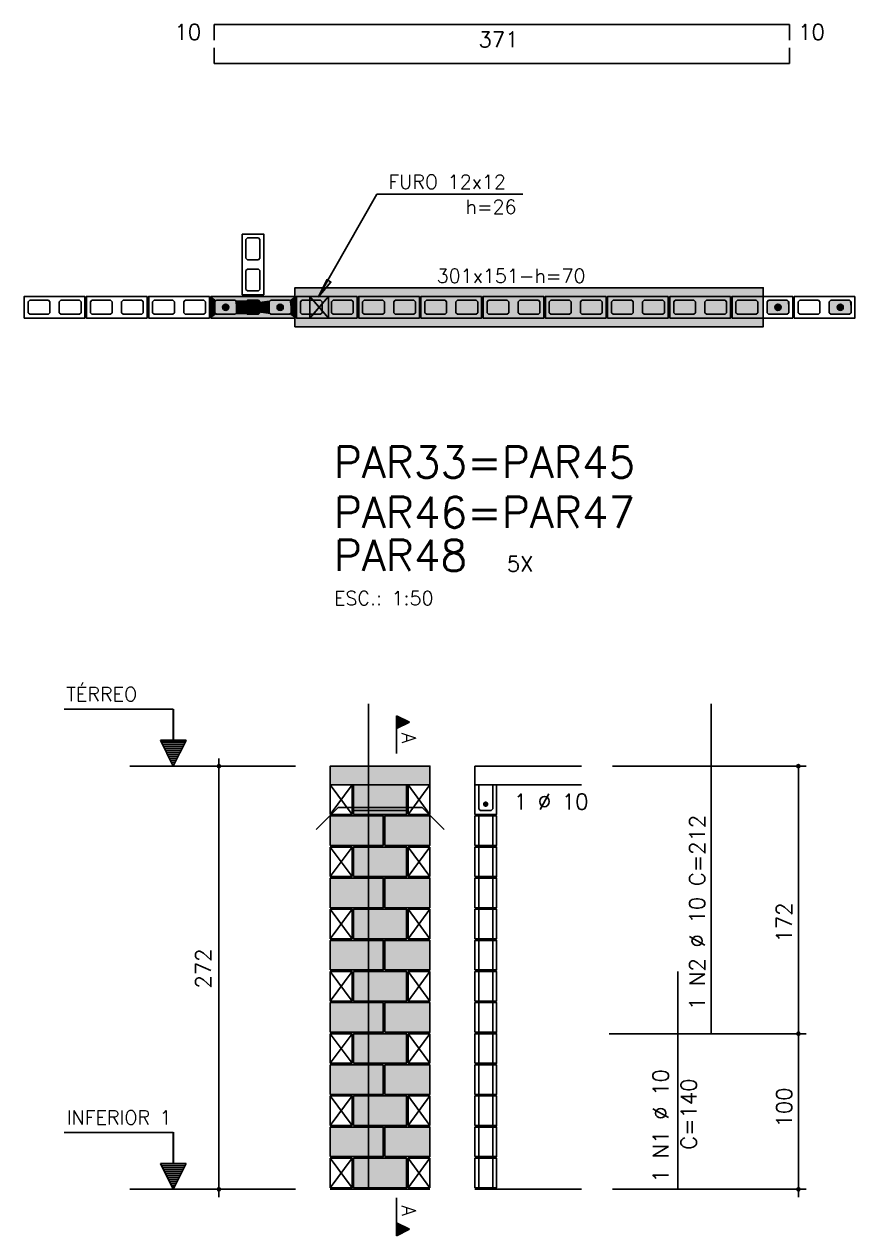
# Model space of a CAD drawing. Extents: x -1.9 to 86, y -1.6 to 60.9.
# Drawn here: x 36.05 to 46.69, y 11.57 to 27.14 of the extents above; entities that cross this region are included whole.
import ezdxf

# ---------------------------------------------------------------- set-up
doc = ezdxf.new("R2010")
doc.units = 0
doc.header["$MEASUREMENT"] = 0
for name, color, linetype in [('PENA_01', 1, 'CONTINUOUS'), ('PENA_02', 2, 'CONTINUOUS'), ('PENA_03', 3, 'CONTINUOUS'), ('PENA_05', 5, 'CONTINUOUS'), ('PENA_06', 6, 'CONTINUOUS'), ('PENA_09', 254, 'CONTINUOUS'), ('PENA_11', 252, 'CONTINUOUS'), ('PENA_19', 240, 'CONTINUOUS'), ('PENA_21', 100, 'CONTINUOUS'), ('PENA_23', 50, 'CONTINUOUS'), ('PENA_27', 21, 'CONTINUOUS')]:
    doc.layers.add(name, color=color, linetype=linetype)
doc.styles.get("Standard").update_dxf_attribs({"font": 'ROMANS.SHX'})

msp = doc.modelspace()

# ---------------------------------------------------------------- linework, layer by layer
at = {"layer": 'PENA_01', "linetype": 'Continuous'}
for p, q in [((37.408072, 17.60248), (39.538936, 17.60248)), ((40.286428, 17.03248), (40.966428, 17.03248)), ((37.408072, 12.16248), (39.538936, 12.16248))]:
    msp.add_line(p, q, dxfattribs=at)
for points in [[(38.921532, 24.391887), (38.901532, 24.371887), (38.901532, 24.131887), (38.921532, 24.111887), (39.061532, 24.111887), (39.081532, 24.131887), (39.081532, 24.371887), (39.061532, 24.391887), (38.921532, 24.391887)], [(38.921532, 23.991887), (38.901532, 23.971887), (38.901532, 23.731887), (38.921532, 23.711887), (39.061532, 23.711887), (39.081532, 23.731887), (39.081532, 23.971887), (39.061532, 23.991887), (38.921532, 23.991887)], [(36.381532, 23.571887), (36.361532, 23.591887), (36.121532, 23.591887), (36.101532, 23.571887), (36.101532, 23.431887), (36.121532, 23.411887), (36.361532, 23.411887), (36.381532, 23.431887), (36.381532, 23.571887)], [(36.781532, 23.571887), (36.761532, 23.591887), (36.521532, 23.591887), (36.501532, 23.571887), (36.501532, 23.431887), (36.521532, 23.411887), (36.761532, 23.411887), (36.781532, 23.431887), (36.781532, 23.571887)], [(37.181532, 23.571887), (37.161532, 23.591887), (36.921532, 23.591887), (36.901532, 23.571887), (36.901532, 23.431887), (36.921532, 23.411887), (37.161532, 23.411887), (37.181532, 23.431887), (37.181532, 23.571887)], [(37.581532, 23.571887), (37.561532, 23.591887), (37.321532, 23.591887), (37.301532, 23.571887), (37.301532, 23.431887), (37.321532, 23.411887), (37.561532, 23.411887), (37.581532, 23.431887), (37.581532, 23.571887)], [(37.981532, 23.571887), (37.961532, 23.591887), (37.721532, 23.591887), (37.701532, 23.571887), (37.701532, 23.431887), (37.721532, 23.411887), (37.961532, 23.411887), (37.981532, 23.431887), (37.981532, 23.571887)], [(38.381532, 23.571887), (38.361532, 23.591887), (38.121532, 23.591887), (38.101532, 23.571887), (38.101532, 23.431887), (38.121532, 23.411887), (38.361532, 23.411887), (38.381532, 23.431887), (38.381532, 23.571887)], [(38.501532, 23.571887), (38.521532, 23.591887), (38.761532, 23.591887), (38.781532, 23.571887), (38.781532, 23.431887), (38.761532, 23.411887), (38.521532, 23.411887), (38.501532, 23.431887), (38.501532, 23.571887)], [(38.901532, 23.571887), (38.921532, 23.591887), (39.061532, 23.591887), (39.081532, 23.571887), (39.081532, 23.431887), (39.061532, 23.411887), (38.921532, 23.411887), (38.901532, 23.431887), (38.901532, 23.571887)], [(39.201532, 23.571887), (39.221532, 23.591887), (39.461532, 23.591887), (39.481532, 23.571887), (39.481532, 23.431887), (39.461532, 23.411887), (39.221532, 23.411887), (39.201532, 23.431887), (39.201532, 23.571887)], [(39.881532, 23.571887), (39.861532, 23.591887), (39.621532, 23.591887), (39.601532, 23.571887), (39.601532, 23.431887), (39.621532, 23.411887), (39.861532, 23.411887), (39.881532, 23.431887), (39.881532, 23.571887)], [(40.281532, 23.571887), (40.261532, 23.591887), (40.021532, 23.591887), (40.001532, 23.571887), (40.001532, 23.431887), (40.021532, 23.411887), (40.261532, 23.411887), (40.281532, 23.431887), (40.281532, 23.571887)], [(40.681532, 23.571887), (40.661532, 23.591887), (40.421532, 23.591887), (40.401532, 23.571887), (40.401532, 23.431887), (40.421532, 23.411887), (40.661532, 23.411887), (40.681532, 23.431887), (40.681532, 23.571887)], [(41.081532, 23.571887), (41.061532, 23.591887), (40.821532, 23.591887), (40.801532, 23.571887), (40.801532, 23.431887), (40.821532, 23.411887), (41.061532, 23.411887), (41.081532, 23.431887), (41.081532, 23.571887)], [(41.481532, 23.571887), (41.461532, 23.591887), (41.221532, 23.591887), (41.201532, 23.571887), (41.201532, 23.431887), (41.221532, 23.411887), (41.461532, 23.411887), (41.481532, 23.431887), (41.481532, 23.571887)], [(41.881532, 23.571887), (41.861532, 23.591887), (41.621532, 23.591887), (41.601532, 23.571887), (41.601532, 23.431887), (41.621532, 23.411887), (41.861532, 23.411887), (41.881532, 23.431887), (41.881532, 23.571887)], [(42.281532, 23.571887), (42.261532, 23.591887), (42.021532, 23.591887), (42.001532, 23.571887), (42.001532, 23.431887), (42.021532, 23.411887), (42.261532, 23.411887), (42.281532, 23.431887), (42.281532, 23.571887)], [(42.681532, 23.571887), (42.661532, 23.591887), (42.421532, 23.591887), (42.401532, 23.571887), (42.401532, 23.431887), (42.421532, 23.411887), (42.661532, 23.411887), (42.681532, 23.431887), (42.681532, 23.571887)], [(43.081532, 23.571887), (43.061532, 23.591887), (42.821532, 23.591887), (42.801532, 23.571887), (42.801532, 23.431887), (42.821532, 23.411887), (43.061532, 23.411887), (43.081532, 23.431887), (43.081532, 23.571887)], [(43.481532, 23.571887), (43.461532, 23.591887), (43.221532, 23.591887), (43.201532, 23.571887), (43.201532, 23.431887), (43.221532, 23.411887), (43.461532, 23.411887), (43.481532, 23.431887), (43.481532, 23.571887)], [(43.881532, 23.571887), (43.861532, 23.591887), (43.621532, 23.591887), (43.601532, 23.571887), (43.601532, 23.431887), (43.621532, 23.411887), (43.861532, 23.411887), (43.881532, 23.431887), (43.881532, 23.571887)], [(44.281532, 23.571887), (44.261532, 23.591887), (44.021532, 23.591887), (44.001532, 23.571887), (44.001532, 23.431887), (44.021532, 23.411887), (44.261532, 23.411887), (44.281532, 23.431887), (44.281532, 23.571887)], [(44.681532, 23.571887), (44.661532, 23.591887), (44.421532, 23.591887), (44.401532, 23.571887), (44.401532, 23.431887), (44.421532, 23.411887), (44.661532, 23.411887), (44.681532, 23.431887), (44.681532, 23.571887)], [(45.081532, 23.571887), (45.061532, 23.591887), (44.821532, 23.591887), (44.801532, 23.571887), (44.801532, 23.431887), (44.821532, 23.411887), (45.061532, 23.411887), (45.081532, 23.431887), (45.081532, 23.571887)], [(45.481532, 23.571887), (45.461532, 23.591887), (45.221532, 23.591887), (45.201532, 23.571887), (45.201532, 23.431887), (45.221532, 23.411887), (45.461532, 23.411887), (45.481532, 23.431887), (45.481532, 23.571887)], [(45.881532, 23.571887), (45.861532, 23.591887), (45.621532, 23.591887), (45.601532, 23.571887), (45.601532, 23.431887), (45.621532, 23.411887), (45.861532, 23.411887), (45.881532, 23.431887), (45.881532, 23.571887)], [(46.281532, 23.571887), (46.261532, 23.591887), (46.021532, 23.591887), (46.001532, 23.571887), (46.001532, 23.431887), (46.021532, 23.411887), (46.261532, 23.411887), (46.281532, 23.431887), (46.281532, 23.571887)], [(46.681532, 23.571887), (46.661532, 23.591887), (46.421532, 23.591887), (46.401532, 23.571887), (46.401532, 23.431887), (46.421532, 23.411887), (46.661532, 23.411887), (46.681532, 23.431887), (46.681532, 23.571887)]]:
    msp.add_lwpolyline(points, dxfattribs=at)
at = {"layer": 'PENA_02', "linetype": 'Continuous'}
for p, q in [((38.451532, 23.641887), (39.531532, 23.641887)), ((38.451532, 23.361887), (38.451532, 23.641887)), ((39.531532, 23.641887), (39.531532, 23.361887)), ((39.531532, 23.361887), (38.451532, 23.361887)), ((40.266428, 17.36248), (39.986428, 17.36248)), ((39.986428, 17.36248), (39.986428, 16.98248)), ((40.266428, 16.98248), (40.266428, 17.36248)), ((41.266428, 17.36248), (40.986428, 17.36248)), ((40.986428, 17.36248), (40.986428, 16.98248)), ((41.266428, 16.98248), (41.266428, 17.36248)), ((39.986428, 16.98248), (40.266428, 16.98248)), ((40.986428, 16.98248), (41.266428, 16.98248)), ((40.266428, 16.56248), (39.986428, 16.56248)), ((39.986428, 16.56248), (39.986428, 16.18248)), ((40.266428, 16.18248), (40.266428, 16.56248)), ((41.266428, 16.56248), (40.986428, 16.56248)), ((40.986428, 16.56248), (40.986428, 16.18248)), ((41.266428, 16.18248), (41.266428, 16.56248)), ((39.986428, 16.18248), (40.266428, 16.18248)), ((40.986428, 16.18248), (41.266428, 16.18248)), ((40.266428, 15.76248), (39.986428, 15.76248)), ((39.986428, 15.76248), (39.986428, 15.38248)), ((40.266428, 15.38248), (40.266428, 15.76248)), ((41.266428, 15.76248), (40.986428, 15.76248)), ((40.986428, 15.76248), (40.986428, 15.38248)), ((41.266428, 15.38248), (41.266428, 15.76248)), ((39.986428, 15.38248), (40.266428, 15.38248)), ((40.986428, 15.38248), (41.266428, 15.38248)), ((40.266428, 14.96248), (39.986428, 14.96248)), ((39.986428, 14.96248), (39.986428, 14.58248)), ((40.266428, 14.58248), (40.266428, 14.96248)), ((41.266428, 14.96248), (40.986428, 14.96248)), ((40.986428, 14.96248), (40.986428, 14.58248)), ((41.266428, 14.58248), (41.266428, 14.96248)), ((39.986428, 14.58248), (40.266428, 14.58248)), ((40.986428, 14.58248), (41.266428, 14.58248)), ((40.266428, 14.16248), (39.986428, 14.16248)), ((39.986428, 14.16248), (39.986428, 13.78248)), ((40.266428, 13.78248), (40.266428, 14.16248)), ((41.266428, 14.16248), (40.986428, 14.16248)), ((40.986428, 14.16248), (40.986428, 13.78248)), ((41.266428, 13.78248), (41.266428, 14.16248)), ((39.986428, 13.78248), (40.266428, 13.78248)), ((40.986428, 13.78248), (41.266428, 13.78248)), ((40.266428, 13.36248), (39.986428, 13.36248)), ((39.986428, 13.36248), (39.986428, 12.98248)), ((40.266428, 12.98248), (40.266428, 13.36248)), ((41.266428, 13.36248), (40.986428, 13.36248)), ((40.986428, 13.36248), (40.986428, 12.98248)), ((41.266428, 12.98248), (41.266428, 13.36248)), ((39.986428, 12.98248), (40.266428, 12.98248)), ((40.986428, 12.98248), (41.266428, 12.98248)), ((40.266428, 12.56248), (39.986428, 12.56248)), ((39.986428, 12.56248), (39.986428, 12.18248)), ((40.266428, 12.18248), (40.266428, 12.56248)), ((41.266428, 12.56248), (40.986428, 12.56248)), ((40.986428, 12.56248), (40.986428, 12.18248)), ((41.266428, 12.18248), (41.266428, 12.56248)), ((39.986428, 12.18248), (40.266428, 12.18248)), ((39.986428, 12.16248), (41.266428, 12.16248)), ((40.986428, 12.18248), (41.266428, 12.18248))]:
    msp.add_line(p, q, dxfattribs=at)
for points in [[(38.851532, 24.441887), (38.851532, 23.661887), (39.131532, 23.661887), (39.131532, 24.441887), (38.851532, 24.441887)], [(36.831532, 23.641887), (36.051532, 23.641887), (36.051532, 23.361887), (36.831532, 23.361887), (36.831532, 23.641887)], [(37.631532, 23.641887), (36.851532, 23.641887), (36.851532, 23.361887), (37.631532, 23.361887), (37.631532, 23.641887)], [(38.431532, 23.641887), (37.651532, 23.641887), (37.651532, 23.361887), (38.431532, 23.361887), (38.431532, 23.641887)], [(40.331532, 23.641887), (39.551532, 23.641887), (39.551532, 23.361887), (40.331532, 23.361887), (40.331532, 23.641887)], [(41.131532, 23.641887), (40.351532, 23.641887), (40.351532, 23.361887), (41.131532, 23.361887), (41.131532, 23.641887)], [(41.931532, 23.641887), (41.151532, 23.641887), (41.151532, 23.361887), (41.931532, 23.361887), (41.931532, 23.641887)], [(42.731532, 23.641887), (41.951532, 23.641887), (41.951532, 23.361887), (42.731532, 23.361887), (42.731532, 23.641887)], [(43.531532, 23.641887), (42.751532, 23.641887), (42.751532, 23.361887), (43.531532, 23.361887), (43.531532, 23.641887)], [(44.331532, 23.641887), (43.551532, 23.641887), (43.551532, 23.361887), (44.331532, 23.361887), (44.331532, 23.641887)], [(45.131532, 23.641887), (44.351532, 23.641887), (44.351532, 23.361887), (45.131532, 23.361887), (45.131532, 23.641887)], [(45.931532, 23.641887), (45.151532, 23.641887), (45.151532, 23.361887), (45.931532, 23.361887), (45.931532, 23.641887)], [(46.731532, 23.641887), (45.951532, 23.641887), (45.951532, 23.361887), (46.731532, 23.361887), (46.731532, 23.641887)], [(39.986428, 17.36248), (39.986428, 17.60248), (41.266428, 17.60248), (41.266428, 17.36248), (39.986428, 17.36248)], [(40.286428, 16.98248), (40.966428, 16.98248), (40.966428, 17.36248), (40.286428, 17.36248), (40.286428, 16.98248)], [(39.986428, 16.58248), (40.666428, 16.58248), (40.666428, 16.96248), (39.986428, 16.96248), (39.986428, 16.58248)], [(40.686428, 16.58248), (41.266428, 16.58248), (41.266428, 16.96248), (40.686428, 16.96248), (40.686428, 16.58248)], [(40.286428, 16.18248), (40.966428, 16.18248), (40.966428, 16.56248), (40.286428, 16.56248), (40.286428, 16.18248)], [(39.986428, 15.78248), (40.666428, 15.78248), (40.666428, 16.16248), (39.986428, 16.16248), (39.986428, 15.78248)], [(40.686428, 15.78248), (41.266428, 15.78248), (41.266428, 16.16248), (40.686428, 16.16248), (40.686428, 15.78248)], [(40.286428, 15.38248), (40.966428, 15.38248), (40.966428, 15.76248), (40.286428, 15.76248), (40.286428, 15.38248)], [(39.986428, 14.98248), (40.666428, 14.98248), (40.666428, 15.36248), (39.986428, 15.36248), (39.986428, 14.98248)], [(40.686428, 14.98248), (41.266428, 14.98248), (41.266428, 15.36248), (40.686428, 15.36248), (40.686428, 14.98248)], [(40.286428, 14.58248), (40.966428, 14.58248), (40.966428, 14.96248), (40.286428, 14.96248), (40.286428, 14.58248)], [(39.986428, 14.18248), (40.666428, 14.18248), (40.666428, 14.56248), (39.986428, 14.56248), (39.986428, 14.18248)], [(40.686428, 14.18248), (41.266428, 14.18248), (41.266428, 14.56248), (40.686428, 14.56248), (40.686428, 14.18248)], [(40.286428, 13.78248), (40.966428, 13.78248), (40.966428, 14.16248), (40.286428, 14.16248), (40.286428, 13.78248)], [(39.986428, 13.38248), (40.666428, 13.38248), (40.666428, 13.76248), (39.986428, 13.76248), (39.986428, 13.38248)], [(40.686428, 13.38248), (41.266428, 13.38248), (41.266428, 13.76248), (40.686428, 13.76248), (40.686428, 13.38248)], [(40.286428, 12.98248), (40.966428, 12.98248), (40.966428, 13.36248), (40.286428, 13.36248), (40.286428, 12.98248)], [(39.986428, 12.58248), (40.666428, 12.58248), (40.666428, 12.96248), (39.986428, 12.96248), (39.986428, 12.58248)], [(40.686428, 12.58248), (41.266428, 12.58248), (41.266428, 12.96248), (40.686428, 12.96248), (40.686428, 12.58248)], [(40.286428, 12.18248), (40.966428, 12.18248), (40.966428, 12.56248), (40.286428, 12.56248), (40.286428, 12.18248)]]:
    msp.add_lwpolyline(points, dxfattribs=at)
for centre, radius in [((38.554218, 17.60248), 0.02), ((38.554218, 17.60248), 0.01), ((46.004479, 17.60248), 0.02), ((46.004479, 17.60248), 0.01), ((46.004479, 14.16248), 0.02), ((46.004479, 14.16248), 0.01), ((38.554218, 12.16248), 0.02), ((38.554218, 12.16248), 0.01), ((46.004479, 12.16248), 0.02), ((46.004479, 12.16248), 0.01)]:
    msp.add_circle(centre, radius, dxfattribs=at)
at = {"layer": 'PENA_03', "linetype": 'Continuous'}
for p, q in [((40.583508, 24.954623), (39.830095, 23.632724)), ((40.583508, 24.954623), (39.830095, 23.632724)), ((40.583508, 24.954623), (42.462896, 24.954623)), ((40.583508, 24.954623), (42.462896, 24.954623)), ((39.961544, 23.641887), (39.721544, 23.361887)), ((39.961545, 23.361116), (39.721544, 23.641887)), ((39.721544, 23.361887), (39.961544, 23.641887)), ((39.961544, 23.361887), (39.721544, 23.641887)), ((39.721544, 23.361887), (39.961544, 23.641887)), ((39.961544, 23.361887), (39.721544, 23.641887)), ((39.961544, 23.641887), (39.721544, 23.361887)), ((39.961545, 23.361116), (39.721544, 23.641887)), ((39.721544, 23.361887), (39.961544, 23.641887)), ((39.961544, 23.361887), (39.721544, 23.641887)), ((37.967071, 18.334345), (36.567071, 18.334345)), ((37.967071, 17.934345), (37.967071, 18.334345)), ((37.968471, 17.934345), (37.968471, 18.335745)), ((40.838333, 17.763795), (40.838333, 18.250177)), ((40.838333, 18.250177), (41.004266, 18.167211)), ((40.839028, 18.249049), (41.002705, 18.167211)), ((40.839029, 18.249049), (40.839029, 18.085372)), ((40.851097, 18.243795), (40.851097, 18.090626)), ((40.863861, 18.237413), (40.863861, 18.097008)), ((40.876625, 18.231031), (40.876625, 18.10339)), ((40.889389, 18.224649), (40.889389, 18.109772)), ((41.004266, 18.167211), (40.839028, 18.084592)), ((41.002705, 18.167211), (40.839029, 18.085372)), ((40.839029, 18.084592), (40.839029, 17.763795)), ((40.902153, 18.218267), (40.902153, 18.116154)), ((40.914917, 18.211885), (40.914917, 18.122536)), ((40.927681, 18.205503), (40.927681, 18.128918)), ((40.940445, 18.199121), (40.940445, 18.1353)), ((40.953209, 18.192739), (40.953209, 18.141682)), ((40.965973, 18.186357), (40.965973, 18.148064)), ((40.978738, 18.179975), (40.978738, 18.154446)), ((40.991502, 18.173593), (40.991502, 18.160829)), ((37.967771, 17.60248), (37.801838, 17.934345)), ((37.801838, 17.934345), (37.967071, 17.934345)), ((37.967771, 17.605602), (37.804094, 17.932954)), ((38.131447, 17.932954), (37.804094, 17.932954)), ((38.133703, 17.934345), (37.967771, 17.60248)), ((38.131447, 17.932955), (37.967771, 17.605601)), ((37.968471, 17.934345), (38.133703, 17.934345)), ((38.120939, 17.908817), (37.814601, 17.908817)), ((38.108175, 17.883289), (37.827366, 17.883289)), ((38.095411, 17.857761), (37.84013, 17.857761)), ((38.082647, 17.832233), (37.852894, 17.832233)), ((38.069883, 17.806705), (37.865658, 17.806705)), ((38.057119, 17.781177), (37.878422, 17.781177)), ((38.044355, 17.755649), (37.891186, 17.755649)), ((38.031591, 17.730121), (37.90395, 17.730121)), ((38.018827, 17.704593), (37.916714, 17.704593)), ((38.006063, 17.679065), (37.929478, 17.679065)), ((37.993299, 17.653536), (37.942242, 17.653536)), ((37.980535, 17.628008), (37.955007, 17.628008)), ((38.554218, 12.061947), (38.554218, 17.70248)), ((41.844483, 17.60248), (41.844483, 16.98248)), ((41.844483, 17.60248), (43.215163, 17.60248)), ((43.615163, 17.60248), (46.104479, 17.60248)), ((46.004479, 12.061947), (46.004479, 17.60248)), ((39.986428, 16.98248), (40.266428, 17.36248)), ((40.266428, 16.98248), (39.986428, 17.36248)), ((40.986428, 16.98248), (41.266428, 17.36248)), ((41.266428, 16.98248), (40.986428, 17.36248)), ((41.844483, 17.36248), (43.215163, 17.36248)), ((41.894483, 16.58248), (41.894483, 16.96248)), ((42.074483, 16.58248), (42.074483, 16.96248)), ((39.986428, 16.18248), (40.266428, 16.56248)), ((40.266428, 16.18248), (39.986428, 16.56248)), ((40.986428, 16.18248), (41.266428, 16.56248)), ((41.266428, 16.18248), (40.986428, 16.56248)), ((41.894483, 16.18248), (41.894483, 16.56248)), ((42.074483, 16.18248), (42.074483, 16.56248)), ((41.894483, 15.78248), (41.894483, 16.16248)), ((42.074483, 15.78248), (42.074483, 16.16248)), ((39.986428, 15.38248), (40.266428, 15.76248)), ((40.266428, 15.38248), (39.986428, 15.76248)), ((40.986428, 15.38248), (41.266428, 15.76248)), ((41.266428, 15.38248), (40.986428, 15.76248)), ((41.894483, 15.38248), (41.894483, 15.76248)), ((42.074483, 15.38248), (42.074483, 15.76248)), ((41.894483, 14.98248), (41.894483, 15.36248)), ((42.074483, 14.98248), (42.074483, 15.36248)), ((39.986428, 14.58248), (40.266428, 14.96248)), ((40.266428, 14.58248), (39.986428, 14.96248)), ((40.986428, 14.58248), (41.266428, 14.96248)), ((41.266428, 14.58248), (40.986428, 14.96248)), ((41.894483, 14.58248), (41.894483, 14.96248)), ((42.074483, 14.58248), (42.074483, 14.96248)), ((41.894483, 14.18248), (41.894483, 14.56248)), ((42.074483, 14.18248), (42.074483, 14.56248)), ((39.986428, 13.78248), (40.266428, 14.16248)), ((40.266428, 13.78248), (39.986428, 14.16248)), ((40.986428, 13.78248), (41.266428, 14.16248)), ((41.266428, 13.78248), (40.986428, 14.16248)), ((41.894483, 13.78248), (41.894483, 14.16248)), ((42.074483, 13.78248), (42.074483, 14.16248)), ((43.573231, 14.16248), (46.104479, 14.16248)), ((41.894483, 13.38248), (41.894483, 13.76248)), ((42.074483, 13.38248), (42.074483, 13.76248)), ((39.986428, 12.98248), (40.266428, 13.36248)), ((40.266428, 12.98248), (39.986428, 13.36248)), ((40.986428, 12.98248), (41.266428, 13.36248)), ((41.266428, 12.98248), (40.986428, 13.36248)), ((41.894483, 12.98248), (41.894483, 13.36248)), ((42.074483, 12.98248), (42.074483, 13.36248)), ((41.894483, 12.58248), (41.894483, 12.96248)), ((42.074483, 12.58248), (42.074483, 12.96248)), ((37.967071, 12.894345), (36.567071, 12.894345)), ((37.967071, 12.494345), (37.967071, 12.894345)), ((37.968471, 12.494345), (37.968471, 12.895745)), ((37.967771, 12.16248), (37.801838, 12.494345)), ((37.801838, 12.494345), (37.967071, 12.494345)), ((37.967771, 12.165602), (37.804094, 12.492954)), ((38.131447, 12.492954), (37.804094, 12.492954)), ((38.120939, 12.468817), (37.814601, 12.468817)), ((38.133703, 12.494345), (37.967771, 12.16248)), ((38.131447, 12.492955), (37.967771, 12.165601)), ((37.968471, 12.494345), (38.133703, 12.494345)), ((39.986428, 12.18248), (40.266428, 12.56248)), ((40.266428, 12.18248), (39.986428, 12.56248)), ((40.986428, 12.18248), (41.266428, 12.56248)), ((41.266428, 12.18248), (40.986428, 12.56248)), ((41.894483, 12.18248), (41.894483, 12.56248)), ((42.074483, 12.18248), (42.074483, 12.56248)), ((38.108175, 12.443289), (37.827366, 12.443289)), ((38.095411, 12.417761), (37.84013, 12.417761)), ((38.082647, 12.392233), (37.852894, 12.392233)), ((38.069883, 12.366705), (37.865658, 12.366705)), ((38.057119, 12.341177), (37.878422, 12.341177)), ((38.044355, 12.315649), (37.891186, 12.315649)), ((38.031591, 12.290121), (37.90395, 12.290121)), ((38.018827, 12.264593), (37.916714, 12.264593)), ((38.006063, 12.239065), (37.929478, 12.239065)), ((37.993299, 12.213536), (37.942242, 12.213536)), ((37.980535, 12.188008), (37.955007, 12.188008)), ((41.844483, 12.16248), (43.215163, 12.16248)), ((43.615163, 12.16248), (46.104479, 12.16248)), ((40.838333, 12.051622), (40.838333, 11.56524)), ((40.839029, 11.730825), (40.839029, 12.051622)), ((41.004266, 11.648206), (40.839028, 11.730825)), ((40.839029, 11.566368), (40.839029, 11.730045)), ((41.002705, 11.648206), (40.839029, 11.730045)), ((40.851097, 11.571622), (40.851097, 11.724791)), ((40.863861, 11.578004), (40.863861, 11.718409)), ((40.876625, 11.584386), (40.876625, 11.712027)), ((40.889389, 11.590768), (40.889389, 11.705645)), ((40.902153, 11.59715), (40.902153, 11.699263)), ((40.914917, 11.603532), (40.914917, 11.692881)), ((40.927681, 11.609914), (40.927681, 11.686499)), ((40.838333, 11.56524), (41.004266, 11.648206)), ((40.839028, 11.566368), (41.002705, 11.648206)), ((40.940445, 11.616296), (40.940445, 11.680117)), ((40.953209, 11.622678), (40.953209, 11.673735)), ((40.965973, 11.62906), (40.965973, 11.667353)), ((40.978738, 11.635442), (40.978738, 11.660971)), ((40.991502, 11.641824), (40.991502, 11.654588))]:
    msp.add_line(p, q, dxfattribs=at)
for points in [[(39.830095, 23.632724), (39.944759, 23.856784), (39.993259, 23.82437), (39.830095, 23.632724)], [(39.830095, 23.632724), (39.944759, 23.856784), (39.993259, 23.82437), (39.830095, 23.632724)], [(38.781532, 23.431887), (38.761532, 23.411887), (38.521532, 23.411887), (38.501532, 23.431887), (38.501532, 23.571887), (38.521532, 23.591887), (38.761532, 23.591887), (38.781532, 23.571887), (38.781532, 23.431887)], [(39.061532, 23.591887), (39.081532, 23.571887), (39.081532, 23.431887), (39.061532, 23.411887), (38.921532, 23.411887), (38.901532, 23.431887), (38.901532, 23.571887), (38.921532, 23.591887), (39.061532, 23.591887)], [(39.481532, 23.431887), (39.461532, 23.411887), (39.221532, 23.411887), (39.201532, 23.431887), (39.201532, 23.571887), (39.221532, 23.591887), (39.461532, 23.591887), (39.481532, 23.571887), (39.481532, 23.431887)], [(39.721544, 23.641887), (39.961544, 23.641887), (39.961545, 23.361116), (39.721545, 23.361116), (39.721544, 23.641887)], [(39.721544, 23.361887), (39.961544, 23.361887), (39.961544, 23.641887), (39.721544, 23.641887), (39.721544, 23.361887)], [(39.721544, 23.361887), (39.961544, 23.361887), (39.961544, 23.641887), (39.721544, 23.641887), (39.721544, 23.361887)], [(39.721544, 23.641887), (39.961544, 23.641887), (39.961545, 23.361116), (39.721545, 23.361116), (39.721544, 23.641887)], [(39.721544, 23.361887), (39.961544, 23.361887), (39.961544, 23.641887), (39.721544, 23.641887), (39.721544, 23.361887)], [(45.881532, 23.431887), (45.861532, 23.411887), (45.621532, 23.411887), (45.601532, 23.431887), (45.601532, 23.571887), (45.621532, 23.591887), (45.861532, 23.591887), (45.881532, 23.571887), (45.881532, 23.431887)], [(46.681532, 23.431887), (46.661532, 23.411887), (46.421532, 23.411887), (46.401532, 23.431887), (46.401532, 23.571887), (46.421532, 23.591887), (46.661532, 23.591887), (46.681532, 23.571887), (46.681532, 23.431887)], [(41.844483, 16.98248), (42.124483, 16.98248), (42.124483, 17.36248)], [(42.074483, 17.36248), (42.074483, 17.05248), (42.054483, 17.03248), (41.914483, 17.03248), (41.894483, 17.05248), (41.894483, 17.36248)], [(42.009032, 17.11347), (42.006871, 17.123638), (42.000761, 17.132048), (41.991758, 17.137246), (41.981419, 17.138333), (41.971532, 17.135121), (41.963807, 17.128165), (41.959579, 17.118668), (41.959579, 17.108272), (41.963807, 17.098775), (41.971532, 17.091819), (41.981419, 17.088607), (41.991758, 17.089693), (42.000761, 17.094891), (42.006871, 17.103301), (42.009032, 17.11347)], [(41.844483, 16.58248), (42.124483, 16.58248), (42.124483, 16.96248), (41.844483, 16.96248), (41.844483, 16.58248)], [(41.844483, 16.18248), (42.124483, 16.18248), (42.124483, 16.56248), (41.844483, 16.56248), (41.844483, 16.18248)], [(41.844483, 15.78248), (42.124483, 15.78248), (42.124483, 16.16248), (41.844483, 16.16248), (41.844483, 15.78248)], [(41.844483, 15.38248), (42.124483, 15.38248), (42.124483, 15.76248), (41.844483, 15.76248), (41.844483, 15.38248)], [(41.844483, 14.98248), (42.124483, 14.98248), (42.124483, 15.36248), (41.844483, 15.36248), (41.844483, 14.98248)], [(41.844483, 14.58248), (42.124483, 14.58248), (42.124483, 14.96248), (41.844483, 14.96248), (41.844483, 14.58248)], [(41.844483, 14.18248), (42.124483, 14.18248), (42.124483, 14.56248), (41.844483, 14.56248), (41.844483, 14.18248)], [(41.844483, 13.78248), (42.124483, 13.78248), (42.124483, 14.16248), (41.844483, 14.16248), (41.844483, 13.78248)], [(41.844483, 13.38248), (42.124483, 13.38248), (42.124483, 13.76248), (41.844483, 13.76248), (41.844483, 13.38248)], [(41.844483, 12.98248), (42.124483, 12.98248), (42.124483, 13.36248), (41.844483, 13.36248), (41.844483, 12.98248)], [(41.844483, 12.58248), (42.124483, 12.58248), (42.124483, 12.96248), (41.844483, 12.96248), (41.844483, 12.58248)], [(41.844483, 12.18248), (42.124483, 12.18248), (42.124483, 12.56248), (41.844483, 12.56248), (41.844483, 12.18248)]]:
    msp.add_lwpolyline(points, dxfattribs=at)
for centre, radius in [((38.641532, 23.501887), 0.04), ((38.991532, 23.501887), 0.04), ((39.341532, 23.501887), 0.04), ((45.741532, 23.501887), 0.04), ((46.541532, 23.501887), 0.04), ((41.984032, 17.11347), 0.025)]:
    msp.add_circle(centre, radius, dxfattribs=at)
for points in [[(39.830095, 23.632724), (39.944759, 23.856784), (39.993259, 23.82437)], [(39.830095, 23.632724), (39.944759, 23.856784), (39.993259, 23.82437)], [(39.830095, 23.632724), (39.993259, 23.82437), (39.830095, 23.632724)], [(39.830095, 23.632724), (39.993259, 23.82437), (39.830095, 23.632724)], [(38.681532, 23.501887), (38.621532, 23.536528), (38.603945, 23.515568)], [(38.681532, 23.501887), (38.648478, 23.541279), (38.621532, 23.536528)], [(38.681532, 23.501887), (38.672174, 23.527599), (38.648478, 23.541279)], [(39.031532, 23.501887), (38.971532, 23.536528), (38.953945, 23.515568)], [(39.031532, 23.501887), (38.998478, 23.541279), (38.971532, 23.536528)], [(39.031532, 23.501887), (39.022174, 23.527599), (38.998478, 23.541279)], [(39.381532, 23.501887), (39.321532, 23.536528), (39.303945, 23.515568)], [(39.381532, 23.501887), (39.348478, 23.541279), (39.321532, 23.536528)], [(39.381532, 23.501887), (39.372174, 23.527599), (39.348478, 23.541279)], [(45.781532, 23.501887), (45.721532, 23.536528), (45.703945, 23.515568)], [(45.781532, 23.501887), (45.748478, 23.541279), (45.721532, 23.536528)], [(45.781532, 23.501887), (45.772174, 23.527599), (45.748478, 23.541279)], [(46.581532, 23.501887), (46.521532, 23.536528), (46.503945, 23.515568)], [(46.581532, 23.501887), (46.548478, 23.541279), (46.521532, 23.536528)], [(46.581532, 23.501887), (46.572174, 23.527599), (46.548478, 23.541279)], [(38.681532, 23.501887), (38.603945, 23.515568), (38.603945, 23.488206)], [(38.681532, 23.501887), (38.603945, 23.488206), (38.621532, 23.467246)], [(38.681532, 23.501887), (38.621532, 23.467246), (38.648478, 23.462495)], [(38.681532, 23.501887), (38.648478, 23.462495), (38.672174, 23.476175)], [(38.681532, 23.501887), (38.672174, 23.476175), (38.681532, 23.501887)], [(39.031532, 23.501887), (38.953945, 23.515568), (38.953945, 23.488206)], [(39.031532, 23.501887), (38.953945, 23.488206), (38.971532, 23.467246)], [(39.031532, 23.501887), (38.971532, 23.467246), (38.998478, 23.462495)], [(39.031532, 23.501887), (38.998478, 23.462495), (39.022174, 23.476175)], [(39.031532, 23.501887), (39.022174, 23.476175), (39.031532, 23.501887)], [(39.381532, 23.501887), (39.303945, 23.515568), (39.303945, 23.488206)], [(39.381532, 23.501887), (39.303945, 23.488206), (39.321532, 23.467246)], [(39.381532, 23.501887), (39.321532, 23.467246), (39.348478, 23.462495)], [(39.381532, 23.501887), (39.348478, 23.462495), (39.372174, 23.476175)], [(39.381532, 23.501887), (39.372174, 23.476175), (39.381532, 23.501887)], [(45.781532, 23.501887), (45.703945, 23.515568), (45.703945, 23.488206)], [(45.781532, 23.501887), (45.703945, 23.488206), (45.721532, 23.467246)], [(45.781532, 23.501887), (45.721532, 23.467246), (45.748478, 23.462495)], [(45.781532, 23.501887), (45.748478, 23.462495), (45.772174, 23.476175)], [(45.781532, 23.501887), (45.772174, 23.476175), (45.781532, 23.501887)], [(46.581532, 23.501887), (46.503945, 23.515568), (46.503945, 23.488206)], [(46.581532, 23.501887), (46.503945, 23.488206), (46.521532, 23.467246)], [(46.581532, 23.501887), (46.521532, 23.467246), (46.548478, 23.462495)], [(46.581532, 23.501887), (46.548478, 23.462495), (46.572174, 23.476175)], [(46.581532, 23.501887), (46.572174, 23.476175), (46.581532, 23.501887)], [(42.009032, 17.11347), (41.971532, 17.135121), (41.96054, 17.12202)], [(42.009032, 17.11347), (41.971532, 17.135121), (41.963807, 17.128165)], [(42.009032, 17.11347), (41.981419, 17.138333), (41.971532, 17.135121)], [(42.009032, 17.11347), (41.988374, 17.13809), (41.971532, 17.135121)], [(42.009032, 17.11347), (41.991758, 17.137246), (41.981419, 17.138333)], [(42.009032, 17.11347), (42.003183, 17.12954), (41.988374, 17.13809)], [(42.009032, 17.11347), (42.000761, 17.132048), (41.991758, 17.137246)], [(42.009032, 17.11347), (41.963807, 17.128165), (41.959579, 17.118668)], [(42.009032, 17.11347), (41.959579, 17.118668), (41.959579, 17.108272)], [(42.009032, 17.11347), (41.959579, 17.108272), (41.963807, 17.098775)], [(42.009032, 17.11347), (41.96054, 17.12202), (41.96054, 17.104919)], [(42.009032, 17.11347), (41.96054, 17.104919), (41.971532, 17.091819)], [(42.009032, 17.11347), (41.963807, 17.098775), (41.971532, 17.091819)], [(42.009032, 17.11347), (41.971532, 17.091819), (41.988374, 17.08885)], [(42.009032, 17.11347), (41.971532, 17.091819), (41.981419, 17.088607)], [(42.009032, 17.11347), (41.981419, 17.088607), (41.991758, 17.089693)], [(42.009032, 17.11347), (41.988374, 17.08885), (42.003183, 17.0974)], [(42.009032, 17.11347), (41.991758, 17.089693), (42.000761, 17.094891)], [(42.009032, 17.11347), (42.006871, 17.123638), (42.000761, 17.132048)], [(42.009032, 17.11347), (42.000761, 17.094891), (42.006871, 17.103301)], [(42.009032, 17.11347), (42.003183, 17.0974), (42.009032, 17.11347)], [(42.009032, 17.11347), (42.006871, 17.103301), (42.009032, 17.11347)]]:
    msp.add_solid(points, dxfattribs=at)
at = {"layer": 'PENA_05', "linetype": 'Continuous'}
for p, q in [((38.491532, 26.935849), (38.491532, 27.135849)), ((38.491532, 27.135849), (45.891532, 27.135849)), ((45.891532, 27.135849), (45.891532, 26.935849)), ((38.491532, 26.835849), (38.491532, 26.635849)), ((45.891532, 26.635849), (45.891532, 26.835849)), ((38.491532, 26.635849), (45.891532, 26.635849)), ((44.880728, 14.16248), (44.880728, 18.40248)), ((40.086428, 17.07248), (39.803585, 16.789637)), ((41.166428, 17.07248), (40.086428, 17.07248)), ((41.44927, 16.789637), (41.166428, 17.07248)), ((44.454804, 12.16248), (44.454804, 14.96248))]:
    msp.add_line(p, q, dxfattribs=at)
msp.add_lwpolyline([(40.476428, 18.40248), (40.476428, 12.16248)], dxfattribs=at)
at = {"layer": 'PENA_09', "linetype": 'Continuous'}
for points in [[(39.841379, 23.501695), (39.961544, 23.641887), (39.721544, 23.641887), (39.841379, 23.501695)], [(39.721545, 23.361888), (39.841379, 23.501695), (39.721544, 23.641887), (39.721545, 23.361888)], [(39.841379, 23.501695), (39.961544, 23.641887), (39.721544, 23.641887), (39.841379, 23.501695)], [(39.721545, 23.361888), (39.841379, 23.501695), (39.721544, 23.641887), (39.721545, 23.361888)], [(39.961545, 23.361116), (39.961544, 23.641887), (39.841379, 23.501695), (39.961545, 23.361116)], [(39.961545, 23.361116), (39.961544, 23.641887), (39.841379, 23.501695), (39.961545, 23.361116)], [(39.841379, 23.501695), (39.721545, 23.361888), (39.721545, 23.361116), (39.961545, 23.361116), (39.841379, 23.501695)], [(39.841379, 23.501695), (39.721545, 23.361888), (39.721545, 23.361116), (39.961545, 23.361116), (39.841379, 23.501695)], [(40.286428, 17.03248), (40.966428, 17.03248), (40.966428, 17.36248), (40.286428, 17.36248), (40.286428, 17.03248)]]:
    msp.add_lwpolyline(points, dxfattribs=at)
for points in [[(39.841379, 23.501695), (39.961544, 23.641887), (39.721544, 23.641887)], [(39.841379, 23.501695), (39.721544, 23.641887), (39.841379, 23.501695)], [(39.721545, 23.361888), (39.841379, 23.501695), (39.721544, 23.641887)], [(39.721545, 23.361888), (39.721544, 23.641887), (39.721545, 23.361888)], [(39.841379, 23.501695), (39.961544, 23.641887), (39.721544, 23.641887)], [(39.841379, 23.501695), (39.721544, 23.641887), (39.841379, 23.501695)], [(39.721545, 23.361888), (39.841379, 23.501695), (39.721544, 23.641887)], [(39.721545, 23.361888), (39.721544, 23.641887), (39.721545, 23.361888)], [(39.961545, 23.361116), (39.961544, 23.641887), (39.841379, 23.501695)], [(39.961545, 23.361116), (39.961544, 23.641887), (39.841379, 23.501695)], [(39.841379, 23.501695), (39.721545, 23.361888), (39.721545, 23.361888)], [(39.841379, 23.501695), (39.721545, 23.361888), (39.961545, 23.361116)], [(39.841379, 23.501695), (39.721545, 23.361888), (39.721545, 23.361888)], [(39.841379, 23.501695), (39.721545, 23.361888), (39.961545, 23.361116)], [(39.961545, 23.361116), (39.841379, 23.501695), (39.961545, 23.361116)], [(39.841379, 23.501695), (39.961545, 23.361116), (39.841379, 23.501695)], [(39.961545, 23.361116), (39.841379, 23.501695), (39.961545, 23.361116)], [(39.841379, 23.501695), (39.961545, 23.361116), (39.841379, 23.501695)], [(40.286428, 17.03248), (40.966428, 17.03248), (40.966428, 17.36248)], [(40.286428, 17.03248), (40.966428, 17.36248), (40.286428, 17.36248)], [(40.286428, 17.03248), (40.286428, 17.36248), (40.286428, 17.03248)]]:
    msp.add_solid(points, dxfattribs=at)
at = {"layer": 'PENA_11', "linetype": 'Continuous'}
for points in [[(38.781532, 23.431887), (38.501532, 23.571887), (38.521532, 23.591887)], [(38.781532, 23.431887), (38.501532, 23.431887), (38.501532, 23.571887)], [(38.781532, 23.431887), (38.521532, 23.591887), (38.761532, 23.591887)], [(38.781532, 23.431887), (38.761532, 23.591887), (38.781532, 23.571887)], [(38.781532, 23.431887), (38.781532, 23.571887), (38.781532, 23.431887)], [(39.061532, 23.591887), (38.921532, 23.411887), (38.901532, 23.431887)], [(39.061532, 23.591887), (38.901532, 23.431887), (38.901532, 23.571887)], [(39.061532, 23.591887), (38.901532, 23.571887), (38.921532, 23.591887)], [(39.061532, 23.591887), (39.061532, 23.411887), (38.921532, 23.411887)], [(39.061532, 23.591887), (38.921532, 23.591887), (39.061532, 23.591887)], [(39.061532, 23.591887), (39.081532, 23.571887), (39.081532, 23.431887)], [(39.061532, 23.591887), (39.081532, 23.431887), (39.061532, 23.411887)], [(39.481532, 23.431887), (39.201532, 23.571887), (39.221532, 23.591887)], [(39.481532, 23.431887), (39.201532, 23.431887), (39.201532, 23.571887)], [(39.481532, 23.431887), (39.221532, 23.591887), (39.461532, 23.591887)], [(39.481532, 23.431887), (39.461532, 23.591887), (39.481532, 23.571887)], [(39.481532, 23.431887), (39.481532, 23.571887), (39.481532, 23.431887)], [(45.881532, 23.431887), (45.601532, 23.571887), (45.621532, 23.591887)], [(45.881532, 23.431887), (45.601532, 23.431887), (45.601532, 23.571887)], [(45.881532, 23.431887), (45.621532, 23.591887), (45.861532, 23.591887)], [(45.881532, 23.431887), (45.861532, 23.591887), (45.881532, 23.571887)], [(45.881532, 23.431887), (45.881532, 23.571887), (45.881532, 23.431887)], [(46.681532, 23.431887), (46.401532, 23.571887), (46.421532, 23.591887)], [(46.681532, 23.431887), (46.401532, 23.431887), (46.401532, 23.571887)], [(46.681532, 23.431887), (46.421532, 23.591887), (46.661532, 23.591887)], [(46.681532, 23.431887), (46.661532, 23.591887), (46.681532, 23.571887)], [(46.681532, 23.431887), (46.681532, 23.571887), (46.681532, 23.431887)], [(38.781532, 23.431887), (38.521532, 23.411887), (38.501532, 23.431887)], [(38.781532, 23.431887), (38.761532, 23.411887), (38.521532, 23.411887)], [(39.481532, 23.431887), (39.221532, 23.411887), (39.201532, 23.431887)], [(39.481532, 23.431887), (39.461532, 23.411887), (39.221532, 23.411887)], [(45.881532, 23.431887), (45.621532, 23.411887), (45.601532, 23.431887)], [(45.881532, 23.431887), (45.861532, 23.411887), (45.621532, 23.411887)], [(46.681532, 23.431887), (46.421532, 23.411887), (46.401532, 23.431887)], [(46.681532, 23.431887), (46.661532, 23.411887), (46.421532, 23.411887)], [(39.986428, 17.36248), (39.986428, 17.60248), (41.266428, 17.60248)], [(39.986428, 17.36248), (41.266428, 17.60248), (41.266428, 17.36248)], [(39.986428, 17.36248), (41.266428, 17.36248), (39.986428, 17.36248)]]:
    msp.add_solid(points, dxfattribs=at)
at = {"layer": 'PENA_19', "linetype": 'Continuous'}
for points in [[(38.451532, 23.501887), (38.501532, 23.501887), (38.501532, 23.571887), (38.521532, 23.591887), (38.761532, 23.591887), (38.781532, 23.571887), (38.781532, 23.501887), (38.901532, 23.501887), (38.901532, 23.571887), (38.921532, 23.591887), (39.061532, 23.591887), (39.081532, 23.571887), (39.081532, 23.501887), (39.201532, 23.501887), (39.201532, 23.571887), (39.221532, 23.591887), (39.461532, 23.591887), (39.481532, 23.571887), (39.481532, 23.501887), (39.531532, 23.501887), (39.531532, 23.641887), (38.451532, 23.641887), (38.451532, 23.501887)], [(38.451532, 23.501887), (38.501532, 23.501887), (38.501532, 23.431887), (38.521532, 23.411887), (38.761532, 23.411887), (38.781532, 23.431887), (38.781532, 23.501887), (38.901532, 23.501887), (38.901532, 23.431887), (38.921532, 23.411887), (39.061532, 23.411887), (39.081532, 23.431887), (39.081532, 23.501887), (39.201532, 23.501887), (39.201532, 23.431887), (39.221532, 23.411887), (39.461532, 23.411887), (39.481532, 23.431887), (39.481532, 23.501887), (39.531532, 23.501887), (39.531532, 23.361887), (38.451532, 23.361887), (38.451532, 23.501887)]]:
    msp.add_lwpolyline(points, dxfattribs=at)
for points in [[(39.531532, 23.641887), (38.451532, 23.641887), (38.521532, 23.591887)], [(38.451532, 23.641887), (38.451532, 23.501887), (38.501532, 23.501887)], [(38.451532, 23.641887), (38.501532, 23.501887), (38.501532, 23.571887)], [(38.451532, 23.641887), (38.501532, 23.571887), (38.521532, 23.591887)], [(39.531532, 23.641887), (38.521532, 23.591887), (38.761532, 23.591887)], [(39.531532, 23.641887), (38.761532, 23.591887), (38.921532, 23.591887)], [(38.781532, 23.571887), (38.921532, 23.591887), (38.761532, 23.591887)], [(38.781532, 23.571887), (38.901532, 23.571887), (38.921532, 23.591887)], [(38.781532, 23.571887), (38.781532, 23.501887), (38.901532, 23.501887)], [(38.781532, 23.571887), (38.901532, 23.501887), (38.901532, 23.571887)], [(39.531532, 23.641887), (38.921532, 23.591887), (39.061532, 23.591887)], [(39.531532, 23.641887), (39.061532, 23.591887), (39.081532, 23.571887)], [(39.531532, 23.641887), (39.081532, 23.571887), (39.221532, 23.591887)], [(39.081532, 23.571887), (39.201532, 23.571887), (39.221532, 23.591887)], [(39.081532, 23.571887), (39.081532, 23.501887), (39.201532, 23.501887)], [(39.081532, 23.571887), (39.201532, 23.501887), (39.201532, 23.571887)], [(39.531532, 23.641887), (39.221532, 23.591887), (39.461532, 23.591887)], [(39.531532, 23.641887), (39.461532, 23.591887), (39.481532, 23.571887)], [(39.531532, 23.641887), (39.481532, 23.571887), (39.531532, 23.501887)], [(39.531532, 23.501887), (39.481532, 23.571887), (39.481532, 23.501887)], [(38.451532, 23.361887), (38.451532, 23.501887), (38.501532, 23.501887)], [(38.451532, 23.361887), (38.501532, 23.501887), (38.501532, 23.431887)], [(38.451532, 23.361887), (38.501532, 23.431887), (38.521532, 23.411887)], [(39.531532, 23.361887), (38.451532, 23.361887), (38.521532, 23.411887)], [(39.531532, 23.361887), (38.521532, 23.411887), (38.761532, 23.411887)], [(38.781532, 23.431887), (38.921532, 23.411887), (38.761532, 23.411887)], [(39.531532, 23.361887), (38.761532, 23.411887), (38.921532, 23.411887)], [(38.781532, 23.431887), (38.781532, 23.501887), (38.901532, 23.501887)], [(38.781532, 23.431887), (38.901532, 23.501887), (38.901532, 23.431887)], [(38.781532, 23.431887), (38.901532, 23.431887), (38.921532, 23.411887)], [(39.531532, 23.361887), (38.921532, 23.411887), (39.061532, 23.411887)], [(39.531532, 23.361887), (39.061532, 23.411887), (39.081532, 23.431887)], [(39.081532, 23.431887), (39.081532, 23.501887), (39.201532, 23.501887)], [(39.081532, 23.431887), (39.201532, 23.501887), (39.201532, 23.431887)], [(39.531532, 23.361887), (39.081532, 23.431887), (39.221532, 23.411887)], [(39.081532, 23.431887), (39.201532, 23.431887), (39.221532, 23.411887)], [(39.531532, 23.361887), (39.221532, 23.411887), (39.461532, 23.411887)], [(39.531532, 23.361887), (39.461532, 23.411887), (39.481532, 23.431887)], [(39.531532, 23.361887), (39.481532, 23.431887), (39.531532, 23.501887)], [(39.531532, 23.501887), (39.481532, 23.431887), (39.481532, 23.501887)]]:
    msp.add_solid(points, dxfattribs=at)
at = {"layer": 'PENA_21', "linetype": 'Continuous'}
for points in [[(40.286428, 16.98248), (40.966428, 16.98248), (40.966428, 17.03248), (40.286428, 17.03248), (40.286428, 16.98248)], [(39.986428, 16.58248), (40.666428, 16.58248), (40.666428, 16.96248), (39.986428, 16.96248), (39.986428, 16.58248)], [(40.286428, 16.18248), (40.966428, 16.18248), (40.966428, 16.56248), (40.286428, 16.56248), (40.286428, 16.18248)], [(39.986428, 15.78248), (40.666428, 15.78248), (40.666428, 16.16248), (39.986428, 16.16248), (39.986428, 15.78248)], [(40.286428, 15.38248), (40.966428, 15.38248), (40.966428, 15.76248), (40.286428, 15.76248), (40.286428, 15.38248)], [(39.986428, 14.98248), (40.666428, 14.98248), (40.666428, 15.36248), (39.986428, 15.36248), (39.986428, 14.98248)], [(40.286428, 14.58248), (40.966428, 14.58248), (40.966428, 14.96248), (40.286428, 14.96248), (40.286428, 14.58248)], [(39.986428, 14.18248), (40.666428, 14.18248), (40.666428, 14.56248), (39.986428, 14.56248), (39.986428, 14.18248)], [(40.286428, 13.78248), (40.966428, 13.78248), (40.966428, 14.16248), (40.286428, 14.16248), (40.286428, 13.78248)], [(39.986428, 13.38248), (40.666428, 13.38248), (40.666428, 13.76248), (39.986428, 13.76248), (39.986428, 13.38248)], [(40.286428, 12.98248), (40.966428, 12.98248), (40.966428, 13.36248), (40.286428, 13.36248), (40.286428, 12.98248)], [(39.986428, 12.58248), (40.666428, 12.58248), (40.666428, 12.96248), (39.986428, 12.96248), (39.986428, 12.58248)], [(40.286428, 12.18248), (40.966428, 12.18248), (40.966428, 12.56248), (40.286428, 12.56248), (40.286428, 12.18248)]]:
    msp.add_lwpolyline(points, dxfattribs=at)
for points in [[(40.286428, 16.98248), (40.966428, 16.98248), (40.966428, 17.03248)], [(40.286428, 16.98248), (40.966428, 17.03248), (40.286428, 17.03248)], [(40.286428, 16.98248), (40.286428, 17.03248), (40.286428, 16.98248)], [(39.986428, 16.58248), (40.666428, 16.58248), (40.666428, 16.96248)], [(39.986428, 16.58248), (40.666428, 16.96248), (39.986428, 16.96248)], [(39.986428, 16.58248), (39.986428, 16.96248), (39.986428, 16.58248)], [(40.286428, 16.18248), (40.966428, 16.18248), (40.966428, 16.56248)], [(40.286428, 16.18248), (40.966428, 16.56248), (40.286428, 16.56248)], [(40.286428, 16.18248), (40.286428, 16.56248), (40.286428, 16.18248)], [(39.986428, 15.78248), (40.666428, 15.78248), (40.666428, 16.16248)], [(39.986428, 15.78248), (40.666428, 16.16248), (39.986428, 16.16248)], [(39.986428, 15.78248), (39.986428, 16.16248), (39.986428, 15.78248)], [(40.286428, 15.38248), (40.966428, 15.38248), (40.966428, 15.76248)], [(40.286428, 15.38248), (40.966428, 15.76248), (40.286428, 15.76248)], [(40.286428, 15.38248), (40.286428, 15.76248), (40.286428, 15.38248)], [(39.986428, 14.98248), (40.666428, 14.98248), (40.666428, 15.36248)], [(39.986428, 14.98248), (40.666428, 15.36248), (39.986428, 15.36248)], [(39.986428, 14.98248), (39.986428, 15.36248), (39.986428, 14.98248)], [(40.286428, 14.58248), (40.966428, 14.58248), (40.966428, 14.96248)], [(40.286428, 14.58248), (40.966428, 14.96248), (40.286428, 14.96248)], [(40.286428, 14.58248), (40.286428, 14.96248), (40.286428, 14.58248)], [(39.986428, 14.18248), (40.666428, 14.18248), (40.666428, 14.56248)], [(39.986428, 14.18248), (40.666428, 14.56248), (39.986428, 14.56248)], [(39.986428, 14.18248), (39.986428, 14.56248), (39.986428, 14.18248)], [(40.286428, 13.78248), (40.966428, 13.78248), (40.966428, 14.16248)], [(40.286428, 13.78248), (40.966428, 14.16248), (40.286428, 14.16248)], [(40.286428, 13.78248), (40.286428, 14.16248), (40.286428, 13.78248)], [(39.986428, 13.38248), (40.666428, 13.38248), (40.666428, 13.76248)], [(39.986428, 13.38248), (40.666428, 13.76248), (39.986428, 13.76248)], [(39.986428, 13.38248), (39.986428, 13.76248), (39.986428, 13.38248)], [(40.286428, 12.98248), (40.966428, 12.98248), (40.966428, 13.36248)], [(40.286428, 12.98248), (40.966428, 13.36248), (40.286428, 13.36248)], [(40.286428, 12.98248), (40.286428, 13.36248), (40.286428, 12.98248)], [(39.986428, 12.58248), (40.666428, 12.58248), (40.666428, 12.96248)], [(39.986428, 12.58248), (40.666428, 12.96248), (39.986428, 12.96248)], [(39.986428, 12.58248), (39.986428, 12.96248), (39.986428, 12.58248)], [(40.286428, 12.18248), (40.966428, 12.18248), (40.966428, 12.56248)], [(40.286428, 12.18248), (40.966428, 12.56248), (40.286428, 12.56248)], [(40.286428, 12.18248), (40.286428, 12.56248), (40.286428, 12.18248)]]:
    msp.add_solid(points, dxfattribs=at)
at = {"layer": 'PENA_23', "linetype": 'Continuous'}
msp.add_lwpolyline([(39.531532, 23.251887), (45.551532, 23.251887), (45.551532, 23.751887), (39.531532, 23.751887), (39.531532, 23.251887)], dxfattribs=at)
msp.add_lwpolyline([(39.531532, 23.251887), (45.551532, 23.251887), (45.551532, 23.751887), (39.531532, 23.751887), (39.531532, 23.251887)], dxfattribs=at)
for points in [[(39.531532, 23.251887), (45.551532, 23.251887), (45.551532, 23.751887)], [(39.531532, 23.251887), (45.551532, 23.751887), (39.531532, 23.751887)], [(39.531532, 23.251887), (39.531532, 23.751887), (39.531532, 23.251887)], [(39.531532, 23.251887), (45.551532, 23.251887), (45.551532, 23.751887)], [(39.531532, 23.251887), (45.551532, 23.751887), (39.531532, 23.751887)], [(39.531532, 23.251887), (39.531532, 23.751887), (39.531532, 23.251887)]]:
    msp.add_solid(points, dxfattribs=at)
at = {"layer": 'PENA_27', "linetype": 'Continuous'}
for points in [[(40.686428, 16.58248), (41.266428, 16.58248), (41.266428, 16.96248), (40.686428, 16.96248), (40.686428, 16.58248)], [(40.686428, 15.78248), (41.266428, 15.78248), (41.266428, 16.16248), (40.686428, 16.16248), (40.686428, 15.78248)], [(40.686428, 14.98248), (41.266428, 14.98248), (41.266428, 15.36248), (40.686428, 15.36248), (40.686428, 14.98248)], [(40.686428, 14.18248), (41.266428, 14.18248), (41.266428, 14.56248), (40.686428, 14.56248), (40.686428, 14.18248)], [(40.686428, 13.38248), (41.266428, 13.38248), (41.266428, 13.76248), (40.686428, 13.76248), (40.686428, 13.38248)], [(40.686428, 12.58248), (41.266428, 12.58248), (41.266428, 12.96248), (40.686428, 12.96248), (40.686428, 12.58248)]]:
    msp.add_lwpolyline(points, dxfattribs=at)
for points in [[(40.686428, 16.58248), (41.266428, 16.58248), (41.266428, 16.96248)], [(40.686428, 16.58248), (41.266428, 16.96248), (40.686428, 16.96248)], [(40.686428, 16.58248), (40.686428, 16.96248), (40.686428, 16.58248)], [(40.686428, 15.78248), (41.266428, 15.78248), (41.266428, 16.16248)], [(40.686428, 15.78248), (41.266428, 16.16248), (40.686428, 16.16248)], [(40.686428, 15.78248), (40.686428, 16.16248), (40.686428, 15.78248)], [(40.686428, 14.98248), (41.266428, 14.98248), (41.266428, 15.36248)], [(40.686428, 14.98248), (41.266428, 15.36248), (40.686428, 15.36248)], [(40.686428, 14.98248), (40.686428, 15.36248), (40.686428, 14.98248)], [(40.686428, 14.18248), (41.266428, 14.18248), (41.266428, 14.56248)], [(40.686428, 14.18248), (41.266428, 14.56248), (40.686428, 14.56248)], [(40.686428, 14.18248), (40.686428, 14.56248), (40.686428, 14.18248)], [(40.686428, 13.38248), (41.266428, 13.38248), (41.266428, 13.76248)], [(40.686428, 13.38248), (41.266428, 13.76248), (40.686428, 13.76248)], [(40.686428, 13.38248), (40.686428, 13.76248), (40.686428, 13.38248)], [(40.686428, 12.58248), (41.266428, 12.58248), (41.266428, 12.96248)], [(40.686428, 12.58248), (41.266428, 12.96248), (40.686428, 12.96248)], [(40.686428, 12.58248), (40.686428, 12.96248), (40.686428, 12.58248)]]:
    msp.add_solid(points, dxfattribs=at)

# ---------------------------------------------------------------- texts
at = {"layer": 'PENA_02', "linetype": 'Continuous'}
msp.add_text('5X', height=0.2, dxfattribs=at).set_placement((42.256654, 20.10276))
at = {"layer": 'PENA_03', "linetype": 'Continuous'}
for s, height, p in [('10', 0.2, (37.983532, 26.939849)), ('10', 0.2, (45.999532, 26.939849)), ('371', 0.2, (41.891532, 26.843849)), ('FURO 12x12', 0.18, (40.731611, 25.023718)), ('FURO 12x12', 0.18, (40.731611, 25.023718)), ('h=26', 0.18, (41.725455, 24.701137)), ('h=26', 0.18, (41.725455, 24.701137)), ('301x151-h=70', 0.18, (41.353779, 23.81576)), ('ESC.: 1:50', 0.18, (40.033268, 19.672487)), ('TÉRREO', 0.18, (36.592777, 18.436219)), ('1 %%c 10', 0.2, (42.345303, 17.046179)), ('INFERIOR 1', 0.18, (36.597342, 12.996219))]:
    msp.add_text(s, height=height, dxfattribs=at).set_placement(p)
for s, height, rotation, p in [('A', 0.18, 270, (40.905362, 18.031778)), ('1 N2 %%c 10 C=212', 0.2, 90, (44.802449, 14.464007)), ('172', 0.2, 90, (45.919085, 15.334286)), ('272', 0.2, 90, (38.451914, 14.743877)), ('1 N1 %%c 10', 0.2, 90, (44.333547, 12.248606)), ('C=140', 0.2, 90, (44.694694, 12.66912)), ('100', 0.2, 90, (45.9207, 12.958727)), ('A', 0.18, 270, (40.905362, 11.955068))]:
    msp.add_text(s, height=height, rotation=rotation, dxfattribs=at).set_placement(p)
at = {"layer": 'PENA_06', "linetype": 'Continuous'}
for s, p in [('PAR33=PAR45', (40.033268, 21.309861)), ('PAR46=PAR47', (40.033268, 20.6662)), ('PAR48', (40.033268, 20.113057))]:
    msp.add_text(s, height=0.4, dxfattribs=at).set_placement(p)

doc.saveas('drawing.dxf')
